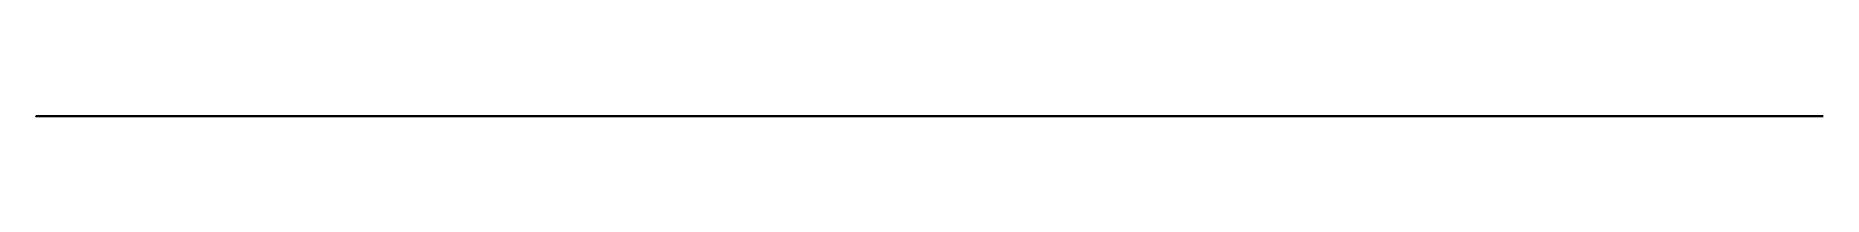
# Model space of a CAD drawing. Header units: centimetres. Extents: x 28.2 to 47.6, y -2.2 to 13.5.
# Drawn here: x 43.151 to 47.615, y 13.514 to 13.514 of the extents above.
import ezdxf

# ---------------------------------------------------------------- set-up
doc = ezdxf.new("R2010")
doc.units = ezdxf.units.CM
doc.header["$MEASUREMENT"] = 0
for name, color, linetype in [('butoane', 9, 'Continuous'), ('ceas cuptor', 250, 'Continuous'), ('denumiri butoane', 250, 'Continuous'), ('numere digitale ceas', 100, 'Continuous')]:
    doc.layers.add(name, color=color, linetype=linetype)
doc.styles.get("Standard").update_dxf_attribs({"font": 'arial.ttf'})

msp = doc.modelspace()

# ---------------------------------------------------------------- hatches: boundary and pattern name
at = {"layer": 'ceas cuptor', "extrusion": (0, -1, 0)}
h = msp.add_hatch(color=256, dxfattribs=at)
h.dxf.hatch_style = 1
h.paths.add_polyline_path([(47.6068, 31.4619), (43.1507, 31.4619), (43.1507, 29.02), (47.6068, 29.02)])
at = {"layer": 'numere digitale ceas', "extrusion": (0, -1, 0)}
h = msp.add_hatch(color=256, dxfattribs=at)
h.dxf.hatch_style = 1
h.paths.add_polyline_path([(44.2754, 30.8368), (44.2047, 30.9075), (44.1339, 30.8368), (44.1339, 30.3368), (44.2047, 30.2661), (44.2754, 30.3368)])
h = msp.add_hatch(color=256, dxfattribs=at)
h.dxf.hatch_style = 1
h.paths.add_polyline_path([(44.2754, 30.08), (44.2047, 30.1507), (44.1339, 30.08), (44.1339, 29.58), (44.2047, 29.5092), (44.2754, 29.58)])
h = msp.add_hatch(color=256, dxfattribs=at)
h.dxf.hatch_style = 1
h.paths.add_polyline_path([(44.7809, 30.0793), (44.7102, 30.15), (44.6395, 30.0793), (44.6395, 29.5793), (44.7102, 29.5086), (44.7809, 29.5793)])
h = msp.add_hatch(color=256, dxfattribs=at)
h.dxf.hatch_style = 1
h.paths.add_polyline_path([(44.7935, 30.8361), (44.7228, 30.9068), (44.6521, 30.8361), (44.6521, 30.3361), (44.7228, 30.2654), (44.7935, 30.3361)])
h = msp.add_hatch(color=256, dxfattribs=at)
h.dxf.hatch_style = 1
h.paths.add_polyline_path([(45.3088, 30.4975), (45.1882, 30.618), (45.0676, 30.4975), (45.1882, 30.3769)])
h = msp.add_hatch(color=256, dxfattribs=at)
h.dxf.hatch_style = 1
h.paths.add_polyline_path([(45.3088, 30.0685), (45.1882, 30.1891), (45.0676, 30.0685), (45.1882, 29.9479)])
h = msp.add_hatch(color=256, dxfattribs=at)
h.dxf.hatch_style = 1
h.paths.add_polyline_path([(45.6782, 30.8476), (45.6075, 30.9183), (45.5367, 30.8476), (45.5367, 30.3476), (45.6075, 30.2768), (45.6782, 30.3476)])
h = msp.add_hatch(color=256, dxfattribs=at)
h.dxf.hatch_style = 1
h.paths.add_polyline_path([(45.6908, 30.0907), (45.6201, 30.1614), (45.5494, 30.0907), (45.5494, 29.5907), (45.6201, 29.52), (45.6908, 29.5907)])
h = msp.add_hatch(color=256, dxfattribs=at)
h.dxf.hatch_style = 1
h.paths.add_polyline_path([(46.1963, 30.8469), (46.1256, 30.9176), (46.0549, 30.8469), (46.0549, 30.3469), (46.1256, 30.2762), (46.1963, 30.3469)])
h = msp.add_hatch(color=256, dxfattribs=at)
h.dxf.hatch_style = 1
h.paths.add_polyline_path([(46.1963, 30.09), (46.1256, 30.1608), (46.0549, 30.09), (46.0549, 29.59), (46.1256, 29.5193), (46.1963, 29.59)])

# ---------------------------------------------------------------- linework, layer by layer
at = {"layer": 'butoane', "extrusion": (1.57898e-16, -1, 0)}
msp.add_circle((46.6149, 21.4828, -13.514), 1, dxfattribs=at)
at = {"layer": 'ceas cuptor', "extrusion": (1.57898e-16, -1, 0), "elevation": -13.514}
msp.add_lwpolyline([(43.1507, 31.4619), (47.6068, 31.4619), (47.6068, 29.02), (43.1507, 29.02)], close=True, dxfattribs=at)

# ---------------------------------------------------------------- texts
at = {"layer": 'denumiri butoane', "extrusion": (1.57898e-16, -1, 0), "char_height": 0.4, "attachment_point": 1, "text_direction": (1, 0, 0)}
for s, insert in [('{\\fArial|b0|i0|c238|p34;Grill}', (44.5411, 13.514, 25.7975)), ('{\\fArial|b0|i0|c238|p34;Microwave}', (44.5411, 13.514, 27.7619)), ('{\\fArial|b0|i0|c238|p34;Defrost}', (44.5411, 13.514, 23.6841))]:
    msp.add_mtext_dynamic_manual_height_columns(s, width=2.994952, gutter_width=1, heights=[0], dxfattribs=dict(at, insert=insert))

doc.saveas('drawing.dxf')
